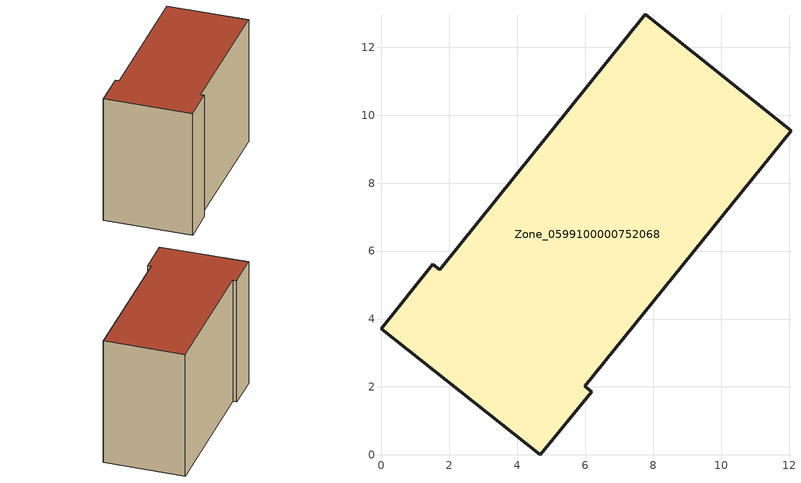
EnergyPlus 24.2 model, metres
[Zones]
Zone_0599100000752068
 floor ground (C_G): 1.71,5.45 7.76,12.98 12.06,9.54 5.99,2.02 6.18,1.86 4.68,0 0,3.71 1.51,5.61 z0.46
 wall outside (C_F): 4.68,0 6.18,1.86 5.99,2.02 12.06,9.54 7.76,12.98 1.71,5.45 1.51,5.61 0,3.71 4.68,0 z0.46:9.49
 roof outside (C_R): 7.76,12.98 1.71,5.45 1.51,5.61 0,3.71 4.68,0 6.18,1.86 5.99,2.02 12.06,9.54 z9.49
[BUILDING]
Pand.0599100000752068: North Axis=0; Terrain=City; Loads Convergence Tolerance Value=0.04; Temperature Convergence Tolerance Value=0.4; Solar Distribution=FullExterior; Maximum Number of Warmup Days=25; Minimum Number of Warmup Days=1
[Site:Location]
Rotterdam.The.Hague.AP_ZH_NLD Design_Conditions: Latitude=51.96; Longitude=4.45; Time Zone=1; Elevation=-4.5
[SITE:GROUNDTEMPERATURE:BUILDINGSURFACE]
18, 18, 18, 18, 18, 18, 18, 18, 18, 18, 18, 18
[MATERIAL] Thermal Absorptance=0.9; Solar Absorptance=0.7; Visible Absorptance=0.7
Name | Roughness | Thickness | Conductivity | Density | Specific Heat
G.TI.2006-2014 | MediumSmooth | 0.15 | 0.06 | 540 | 1210
F.TI.2006-2014 | Rough | 0.3 | 0.12 | 1920 | 840
R.TI.2006-2014 | MediumRough | 0.2 | 0.08 | 1500 | 1000
[CONSTRUCTION]
C_G: G.TI.2006-2014
C_F: F.TI.2006-2014
C_R: R.TI.2006-2014
[ZONE]
Zone_0599100000752068: Type=1; Multiplier=1; Ceiling Height=Autocalculate; Volume=Autocalculate; Floor Area=autocalculate; Part of Total Floor Area=Yes
[ZONEINFILTRATION:DESIGNFLOWRATE]
Infil_Zone_0599100000752068: Zone or ZoneList or Space or SpaceList=Zone_0599100000752068; Schedule=AlwaysOn; Design Flow Rate Calculation Method=Flow/Area; Flow Rate per Floor Area=0.0015; Constant Term Coefficient=1; Temperature Term Coefficient=0; Velocity Term Coefficient=0; Velocity Squared Term Coefficient=0
[HVACTEMPLATE:ZONE:IDEALLOADSAIRSYSTEM]
Zone_0599100000752068: Maximum Heating Supply Air Temperature=50; Minimum Cooling Supply Air Temperature=13; Maximum Heating Supply Air Humidity Ratio=0.0156; Minimum Cooling Supply Air Humidity Ratio=0.0077; Heating Limit=NoLimit; Cooling Limit=NoLimit; Dehumidification Control Type=ConstantSensibleHeatRatio; Cooling Sensible Heat Ratio=0.7; Dehumidification Setpoint=60; Humidification Control Type=None; Humidification Setpoint=30; Outdoor Air Method=None; Outdoor Air Flow Rate per Person=0.00944; Outdoor Air Flow Rate per Zone Floor Area=0; Outdoor Air Flow Rate per Zone=0; Demand Controlled Ventilation Type=None; Outdoor Air Economizer Type=NoEconomizer; Heat Recovery Type=None; Sensible Heat Recovery Effectiveness=0.7; Latent Heat Recovery Effectiveness=0.65
[ZONECONTROL:THERMOSTAT]
ThermostatControl_Zone_0599100000752068: Zone or ZoneList=Zone_0599100000752068; Control Type Schedule=DualSetpointControlType; Control 1=Thermostat_Zone_0599100000752068; Temperature Difference Between Cutout And Setpoint=0
[THERMOSTATSETPOINT:DUALSETPOINT]
Thermostat_Zone_0599100000752068: Heating Setpoint Temperature Schedule=HeatingSetpoint_Zone_0599100000752068; Cooling Setpoint Temperature Schedule=CoolingSetpoint_Zone_0599100000752068
[SCHEDULE:COMPACT]
HeatingSetpoint_Zone_0599100000752068: Through: 12/31, For: AllDays, Until: 24:00, 21
CoolingSetpoint_Zone_0599100000752068: Through: 12/31, For: AllDays, Until: 24:00, 24
DualSetpointControlType: Through: 12/31, For: AllDays, Until: 24:00, 4
AlwaysOn: Through: 12/31, For: AllDays, Until: 24:00, 1
